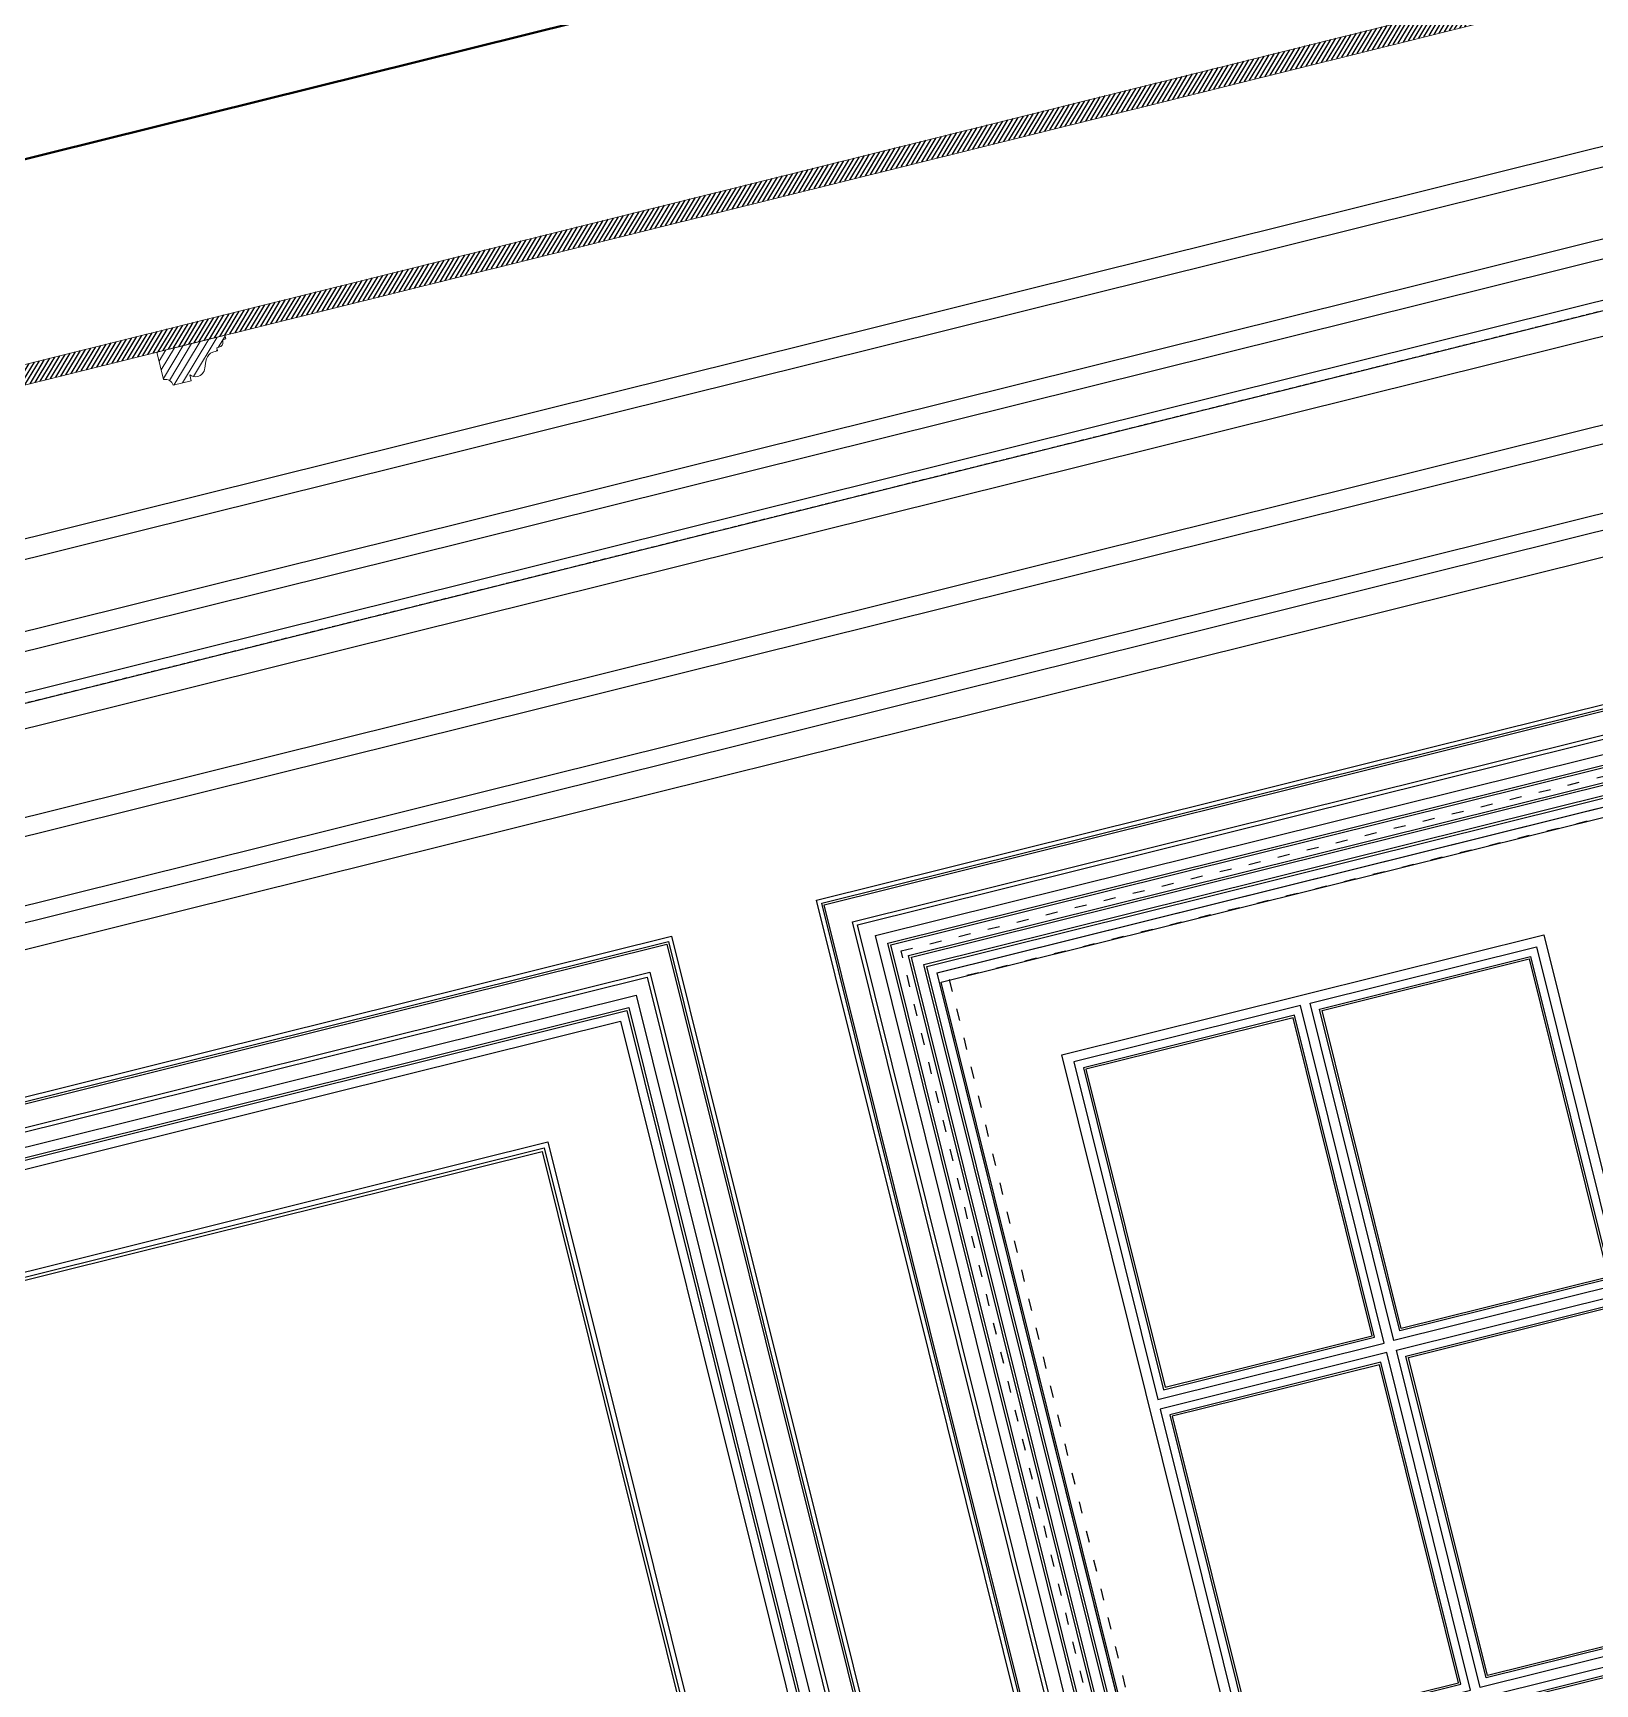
# Model space of a CAD drawing. Header units: inches. Extents: x 122939 to 389145, y 29603 to 574065.
# Drawn here: x 336886 to 338455, y 507196 to 508854 of the extents above; entities that cross this region are included whole.
import ezdxf

# ---------------------------------------------------------------- set-up
doc = ezdxf.new("R2010")
doc.units = ezdxf.units.IN
doc.header["$MEASUREMENT"] = 0
for name, pattern in [('ACAD_ISO03W100', [30, 12, -18]), ('DASHED', [0.75, 0.5, -0.25]), ('HIDDEN', [0.375, 0.25, -0.125])]:
    doc.linetypes.add(name, pattern=pattern)
for name, color, linetype in [('8', 8, 'Continuous'), ('A-Hidden', 8, 'HIDDEN'), ('gypsum', 31, 'Continuous')]:
    doc.layers.add(name, color=color, linetype=linetype)
for name, color, linetype, lineweight in [('A-FLOR-SLAB', 7, 'Continuous', 40), ('A-WALL-HATCH', 8, 'Continuous', 20), ('GRC', 41, 'Continuous', 0)]:
    doc.layers.add(name, color=color, linetype=linetype, lineweight=lineweight)

# ---------------------------------------------------------------- blocks, each defined once
blk = doc.blocks.new('CEIL001')
at = {"layer": '8'}
h = blk.add_hatch(dxfattribs=at)
h.set_pattern_fill('ANSI31', color=256, scale=29.99999999999999, angle=-6.361109362927034e-15, style=0)
h.set_pattern_definition([(45.00000000000001, (-522874.6968636062, -8484.251729747746), (-2.651650429449551, 2.651650429449554), [])])
h.paths.add_polyline_path([(2890.073923600663, -19.99999999953434), (2890.073923600488, 4.656612873077393e-10), (-39.99999999685679, 1.164153218269348e-10), (-39.99999999662396, -19.99999999988358)])
at = {"layer": 'A-WALL-HATCH'}
h = blk.add_hatch(dxfattribs=at)
h.set_pattern_fill('ANSI31', color=256, scale=50, angle=-13.97142328298573, style=0)
h.set_pattern_definition([(44.99999999999999, (-50954.51415279554, -57999.7376740406), (-4.419417382415926, 4.419417382415928), [])])
edge = h.paths.add_edge_path()
edge.add_line((580.0000000036089, -19.99999848380685), (580.000000003638, -48.37418972726846))
edge.add_arc((580.0000000038999, -56.18668972712476), 7.812500000000001, 1.3585577107733116e-11, 90.0000000000137, ccw=False)
edge.add_line((587.8125000034343, -56.18668972724117), (606.5625000034197, -56.18668972721753))
edge.add_line((606.5625000037253, -56.18668972700834), (606.5625000037253, -49.93668972697378))
edge.add_arc((613.5755904180696, -45.18441020778846), 8.47157587388633, -145.8772603763317, -89.24547236078062)
edge.add_arc((613.623080710764, -43.821727078408), 9.833733145483603, -89.62670473501615, -20.30200273098136)
edge.add_arc((665.8835078383563, -61.37205079913838), 45.30040932053805, 149.9023599859702, 161.8140736022473, ccw=False)
edge.add_arc((635.4375282440451, -43.5726276653586), 10.03429423482948, 95.94846852642189, 150.6541777273782, ccw=False)
edge.add_arc((638.469563178427, -69.4940139822429), 36.13183004922328, 88.37531482490527, 96.47077684458998, ccw=False)
edge.add_line((639.4939838699647, -33.37670919729862), (639.4939838699647, -30.42340098048226))
edge.add_arc((638.6445398237556, -6.521914320881478), 23.91657625425081, -87.96460009575176, -77.96301683298313)
edge.add_arc((642.7965694511076, -26.35559929040028), 3.653872664903472, -76.78002055993193, -18.851236321748)
edge.add_arc((629.7392748589627, -20.48166283924365), 17.95877705049954, -23.13001326398787, -10.99314050803576)
edge.add_line((647.3685087136691, -23.9062484864844), (650.4935087135818, -23.90624848642801))
edge.add_line((650.4935087134945, -23.90624848619336), (650.4935087134945, -19.99999848616972))
edge.add_line((650.4935087133781, -19.99999848636799), (580.0000000032305, -19.99999848637889))
at = {"layer": 'GRC', "elevation": -1.440170975450897e-09}
blk.add_lwpolyline([(2890.073923600721, -19.99999999965075), (2890.073923600488, 4.656612873077393e-10), (-39.99999999685679, 1.164153218269348e-10), (-39.99999999662396, -19.99999999988358)], close=True, dxfattribs=at)
at = {"layer": 'gypsum', "lineweight": 0, "elevation": 9.713565734406452e-07}
blk.add_lwpolyline([(580.0000000032596, -19.99999999738066), (580.0000000032596, -48.3741912409896, -0.4142135623730696), (587.8125000029686, -56.18669124069856), (606.5625000027358, -56.18669124069856), (606.5625000031432, -49.93669124058215, 0.2522580878900783), (613.6871493044309, -53.65525302581955, 0.3120623172866313), (622.845910955104, -47.23372358747292, -0.0520215070008044), (626.6908586254576, -38.65502494829707, -0.2433378965035784), (634.397634654888, -33.59236454789061, -0.0353378151643051), (639.4939838699065, -33.37671071069781), (639.4939838700229, -30.42340249347035, 0.0436678643667718), (643.6321748694754, -29.91264297958696, 0.2582860905383594), (646.2544509362197, -27.53621127497172, 0.0530066584703844), (647.3685087130871, -23.90625), (650.4935087134363, -23.90624999959255), (650.4935087130289, -19.99999999965075), (580.0000000029686, -19.99999999947613)], format="xyb", dxfattribs=at)
blk = doc.blocks.new('french door fixed panel')
at = {"color": 0, "lineweight": -2}
for points, elevation in [([(7599.935649247956, 4234.229499793146), (6901.234471745149, 4234.229499793204), (6901.234471745265, 1662.229499795183), (7599.935649248131, 1662.229499795183)], -4.618491674171499e-10), ([(7499.935649247956, 4134.229499793204), (7001.234471745032, 4134.229499793204), (7001.234471745091, 1969.269500711875), (7499.935649247956, 1969.269500711875)], -4.618491674171499e-10), ([(7245.585068201472, 4124.229506375326), (7011.234471539326, 4124.229506375326), (7011.234466206573, 3775.069506375294), (7245.585062868835, 3775.069506375352)], -4.300424503262887e-10), ([(7237.585068201413, 4116.229506375326), (7019.234471539268, 4116.229506375326), (7019.234466206573, 3783.069506375294), (7237.585062868835, 3783.069506375352)], -4.300424503262887e-10), ([(7235.585068201472, 4114.229506375326), (7021.234471539326, 4114.229506375326), (7021.234466206632, 3785.069506375294), (7235.585062868835, 3785.069506375294)], -4.300424503262887e-10), ([(7255.585068201472, 4124.229506375326), (7489.935664863675, 4124.229506375326), (7489.935670196312, 3775.069506375294), (7255.585073534166, 3775.069506375294)], -4.300424503262887e-10), ([(7263.585068201472, 4116.229506375326), (7481.935664863675, 4116.229506375268), (7481.935670196312, 3783.069506375352), (7263.585073534108, 3783.069506375294)], -4.300424503262887e-10), ([(7265.585068201472, 4114.229506375326), (7479.935664863617, 4114.229506375268), (7479.93567019637, 3785.069506375294), (7265.585073534108, 3785.069506375294)], -4.300424503262887e-10), ([(7245.585068201472, 3765.069506375352), (7011.234471539268, 3765.069506375294), (7011.234466206632, 3415.909506375319), (7245.585062868835, 3415.909506375319)], -4.300424503262887e-10), ([(7255.585068201472, 3765.069506375294), (7489.935664863675, 3765.069506375352), (7489.93567019637, 3415.909506375319), (7255.585073534108, 3415.909506375261)], -4.300424503262887e-10), ([(7237.585068201472, 3757.069506375352), (7019.234471539268, 3757.069506375294), (7019.234466206573, 3423.909506375261), (7237.585062868835, 3423.909506375319)], -4.300424503262887e-10), ([(7235.585068201472, 3755.069506375294), (7021.234471539268, 3755.069506375294), (7021.23446620669, 3425.909506375261), (7235.585062868835, 3425.909506375261)], -4.300424503262887e-10), ([(7263.585068201472, 3757.069506375352), (7481.935664863675, 3757.069506375294), (7481.93567019637, 3423.909506375319), (7263.585073534108, 3423.909506375319)], -4.300424503262887e-10), ([(7265.585068201472, 3755.069506375294), (7479.935664863617, 3755.069506375294), (7479.93567019637, 3425.909506375319), (7265.585073534166, 3425.909506375261)], -4.300424503262887e-10), ([(7245.585068201472, 3405.909506375378), (7011.234471539268, 3405.909506375378), (7011.234466206632, 3056.749506375287), (7245.585062868777, 3056.749506375287)], -4.300424503262887e-10), ([(7237.585068201472, 3397.909506375319), (7019.234471539268, 3397.909506375319), (7019.234466206632, 3064.749506375345), (7237.585062868835, 3064.749506375345)], -4.300424503262887e-10), ([(7235.585068201472, 3395.909506375261), (7021.234471539268, 3395.909506375319), (7021.234466206573, 3066.749506375345), (7235.585062868777, 3066.749506375229)], -4.300424503262887e-10)]:
    blk.add_lwpolyline(points, close=True, dxfattribs=dict(at, elevation=elevation))

msp = doc.modelspace()

# ---------------------------------------------------------------- linework, layer by layer
for p, q in [((337793.6931078004, 507909.7419811691, 0.00053668995280933), (341093.9548808081, 508730.8415191929, 0.0005366899528036484)), ((337793.6931078025, 507909.7419811698, 0.0005366899528100877), (338389.3204637578, 505515.7250529072, -0.006373466627967411))]:
    msp.add_line(p, q)
at = {"color": 0, "linetype": 'ACAD_ISO03W100', "elevation": -0.007744084386710108}
msp.add_lwpolyline([(338428.4201940984, 505401.7947261046), (338389.6035434572, 505392.1372091858), (337757.7229397785, 507931.8675401025), (338466.3842311021, 508108.1812688139), (338476.0417480208, 508069.3646181732), (337806.1971073383, 507902.7084063805)], close=True, dxfattribs=at)
at = {"layer": 'A-FLOR-SLAB'}
msp.add_line((343080.6403466897, 510270.206272767, 0.0004194715815800006), (335317.3102204242, 508338.702889502, 1.466681579763429e-07), dxfattribs=at)
at = {"layer": 'A-Hidden', "linetype": 'DASHED', "lineweight": 0, "ltscale": 10}
for p, q in [((334787.8529608806, 508206.9748203027, 0.0004194715814919365), (344526.5954522695, 510629.9574533878, 0.0004194715814919365)), ((334915.8150519297, 507692.6542319619, 5.167699233396853e-05), (344654.5575433188, 510115.6368650467, -0.000817047251410955))]:
    msp.add_line(p, q, dxfattribs=at)
at = {"layer": 'gypsum', "color": 8}
for p, q in [((342015.2573228875, 509623.8611515549, -0.0005880324587059771), (336561.3572872212, 508266.9400623383, -0.0005880338988769525)), ((336566.1860456805, 508247.531737018, -0.0005880338988769525), (342020.0860813472, 509604.4528262334, -0.0005880324587059771)), ((342447.4924628841, 509540.4869504502, -0.006841840721870386), (336188.0267628358, 507983.1424886748, -0.0009250907147381618)), ((336529.7138056594, 508166.3235126337, -0.0005880455796696991), (342090.3596305859, 509549.8027733748, -0.0005880455796696991)), ((342095.1883890455, 509530.3944480539, -0.0005880455796696991), (336510.2821574581, 508140.8792392707, -0.0005880455796696991)), ((336500.5313490643, 508097.2338301392, -0.0005880455796696991), (342129.1063126163, 509497.6137454801, -0.0005880455796696991)), ((342520.0937593515, 509469.5085633828, -0.006841840721867518), (336182.3384153038, 507892.6857708161, -0.0009433291529289114)), ((342530.0764861327, 509452.740518992, -0.006841840721868732), (336183.7370213165, 507873.7820117205, -0.0009449429290492306)), ((342626.7141654235, 509407.2818681641, -0.006841840721868709), (336117.6106982394, 507787.8279528442, -0.0009347316762561998)), ((342635.6822959254, 509392.3780100535, -0.006841840721870562), (336103.0592744561, 507767.0724694771, -0.0009218966984415322))]:
    msp.add_line(p, q, dxfattribs=at)
at = {"layer": 'gypsum', "color": 8, "elevation": -0.0005870596538132249}
for points in [[(336007.2517553935, 507964.2018341402), (341937.4374416062, 509439.6219863188)], [(336080.8728563539, 507735.2020924016), (342660.5318974799, 509372.210114983)]]:
    msp.add_lwpolyline(points, dxfattribs=at)
at = {"layer": 'gypsum', "elevation": 3.493377761509819e-07}
for points in [[(338292.7018540767, 505491.6865065031), (337672.8931465467, 507982.8960241174), (341166.3921389097, 508852.0726549485), (341786.2008464407, 506360.8631373302)], [(338296.910674642, 505492.7336539295), (337678.1491145382, 507979.7343509784), (341163.2304657708, 508846.8166869569), (341781.9920258755, 506359.8159899039)], [(338298.8849789074, 505493.224857486), (337680.6146223602, 507978.2512502694), (341161.7473650618, 508844.3511791349), (341780.01772161, 506359.3247863473)], [(338321.6082594081, 505498.8783711784), (337708.9914165532, 507961.1814834609), (341144.6775982532, 508815.974384942), (341757.2944411092, 506353.6712726551)], [(338325.5725664842, 505499.8646840629), (337713.9420365138, 507958.2034892692), (341141.6996040616, 508811.0237649814), (341753.3301340332, 506352.6849597707)], [(338340.1566281107, 505503.4931738882), (337732.1545879655, 507947.247917468), (341130.7440322603, 508792.8112135296), (341738.7460724066, 506349.0564699455)], [(338350.1019137126, 505505.9675440974), (337744.5742437766, 507939.7770020752), (341123.2731168675, 508780.3915577186), (341728.8007868047, 506346.5820997364)], [(338352.4093305669, 505506.5416255017), (337747.4557420351, 507938.0436666251), (341121.5397814174, 508777.51005946), (341726.4933699504, 506346.0080183321)], [(338366.7098753345, 505510.0995768129), (337765.3142381138, 507927.3010731686), (341110.7971879609, 508759.6515633814), (341712.1928251828, 506342.4500670211)], [(338369.017292191, 505510.6736582177), (337768.1957363751, 507925.5677377169), (341109.0638525093, 508756.7700651201), (341709.8854083263, 506341.8759856162)], [(338378.9633834566, 505513.1482288746), (337780.6163982975, 507918.0962171082), (341101.5923319005, 508744.3494031976), (341699.9393170607, 506339.4014149594)], [(338381.271706702, 505513.7225357874), (337783.4990284558, 507916.3622007756), (341099.8583155679, 508741.4667730393), (341697.6309938153, 506338.8271080466)], [(338389.7434806784, 505515.8302988005), (337794.0785654452, 507909.9981898121), (341093.4943046045, 508730.8872360499), (341689.1592198389, 506336.7193450336)]]:
    msp.add_lwpolyline(points, dxfattribs=at)
at = {"layer": 'gypsum', "elevation": 3.493377764016495e-07}
for points in [[(337910.2472599662, 506407.6071970187), (336376.9830916973, 506026.1336695143), (335994.0644325539, 507565.206284243), (337527.3286008228, 507946.6798117475)], [(337904.9912919733, 506410.7688701584), (336380.1447648371, 506031.3896375071), (335999.3204005469, 507562.0446111034), (337524.1669276831, 507941.4238437547)], [(337902.175066294, 506412.462941564), (336381.8388362427, 506034.2058631863), (336002.1366262261, 507560.3505396977), (337522.4728562774, 507938.6076180754)], [(337874.1611872491, 506429.3144005219), (336398.6902952006, 506062.2197422313), (336030.150505271, 507543.4990807399), (337505.6213973195, 507910.5937390305)], [(337869.1847452676, 506432.307927683), (336401.6838223616, 506067.1961842128), (336035.1269472525, 507540.5055535787), (337502.6278701585, 507905.617297049)], [(337850.986824657, 506443.2546984531), (336412.6305931318, 506085.3941048234), (336053.3248678631, 507529.5587828086), (337491.6810993883, 507887.4193764385)], [(337838.5661627347, 506450.7262190618), (336420.1021137405, 506097.8147667457), (336065.7455297854, 507522.0872622), (337484.2095787797, 507874.9987145162)], [(337835.6846644747, 506452.4595545126), (336421.8354491913, 506100.6962650056), (336068.6270280454, 507520.3539267491), (337482.4762433288, 507872.1172162562)], [(337824.8578911934, 506458.9722879083), (336428.348182587, 506111.5230382871), (336079.4538013268, 507513.8411933534), (337475.9635099331, 507861.2904429748)], [(337703.6724722947, 506531.8701222136), (336501.2460168921, 506232.7084571855), (336200.6392202254, 507440.9433590481), (337403.065675628, 507740.1050240762)], [(337697.6217425399, 506535.5098760644), (336504.885770743, 506238.7591869405), (336206.6899499802, 507437.3036051973), (337399.4259217771, 507734.0542943213)], [(337693.9861799732, 506537.6968110934), (336507.072705772, 506242.3947495072), (336210.3255125469, 507435.1166701684), (337397.2389867481, 507730.4187317546)]]:
    msp.add_lwpolyline(points, close=True, dxfattribs=at)

# ---------------------------------------------------------------- block references
at = {"color": 0, "xscale": -1, "rotation": 13.97142328298562}
msp.add_blockref('french door fixed panel', (346195.453070081, 505626.4681915331, 0.0007638998041168779), dxfattribs=at)
at = {"layer": 'GRC', "rotation": 13.9714232829857}
msp.add_blockref('CEIL001', (336442.6795390321, 508412.5957937231, -0.0005880324587057737), dxfattribs=at)

doc.saveas('drawing.dxf')
